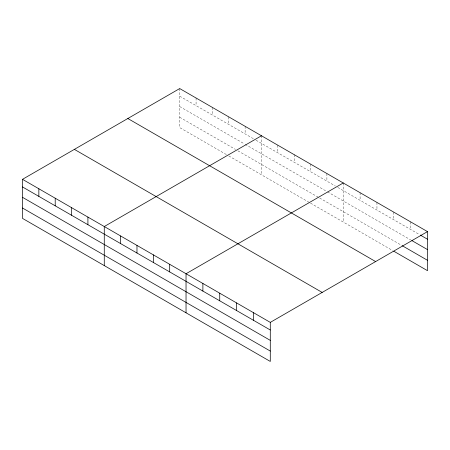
<?xml version="1.0" encoding="UTF-8"?>
<svg xmlns="http://www.w3.org/2000/svg" width="450" height="450" viewBox="0 0 450 450"><rect width="100%" height="100%" fill="white"/><g stroke="black" fill="none" stroke-linecap="round" stroke-linejoin="round"><path stroke-width="0.34" stroke-dasharray="2.25 1.69" d="M226.356 154.547L179.713 127.62L179.713 88.56M179.713 96.171L253.609 138.831M256.033 140.231L335.379 186.041M337.804 187.442L419.676 234.709M179.713 106.549L244.524 143.966M245.132 144.315L326.897 191.526M327.504 191.874L410.653 239.878M179.713 117.242L235.44 149.411M237.864 150.812L319.027 197.668M319.629 198.017L401.625 245.357M228.774 155.942L309.938 202.804M310.545 203.153L392.597 250.526M410.653 221.884L410.653 229.5M393.801 212.158L393.801 219.769M376.954 202.433L376.954 210.043M360.101 192.701L360.101 200.312M343.254 182.976L343.254 222.036M326.897 173.531L326.897 181.148M310.545 164.093L310.545 171.703M294.193 154.648L294.193 162.259M277.836 145.209L277.836 152.82M261.484 135.765L261.484 174.825M245.132 126.326L245.132 133.937M228.774 116.882L228.774 124.492M212.422 107.443L212.422 115.054M196.071 97.999L196.071 105.609"/><path stroke-width="0.67" d="M270.287 340.374L270.287 322.38L22.5 179.325L22.5 218.385L270.287 361.44L270.287 340.374L22.5 197.314M393.801 251.218L427.5 270.675L427.5 231.615L179.713 88.56L22.5 179.325M261.484 135.765L104.271 226.536L104.271 265.596M343.254 182.976L186.036 273.741L186.036 312.801M270.287 322.38L427.5 231.615M420.277 235.058L427.5 239.226M411.857 240.57L427.5 249.604M402.227 245.706L427.5 260.297M127.834 118.513L375.621 261.568M74.379 149.372L322.166 292.427M22.5 186.936L270.287 329.996M22.5 208.007L270.287 351.062M253.434 312.654L253.434 320.265M236.588 302.929L236.588 310.539M219.735 293.197L219.735 300.808M202.888 283.472L202.888 291.082M169.684 264.302L169.684 271.912M153.332 254.857L153.332 262.474M136.974 245.419L136.974 253.029M120.623 235.974L120.623 243.585M87.913 217.091L87.913 224.702M71.561 207.653L71.561 215.263M55.209 198.208L55.209 205.819M38.852 188.769L38.852 196.38"/></g></svg>
